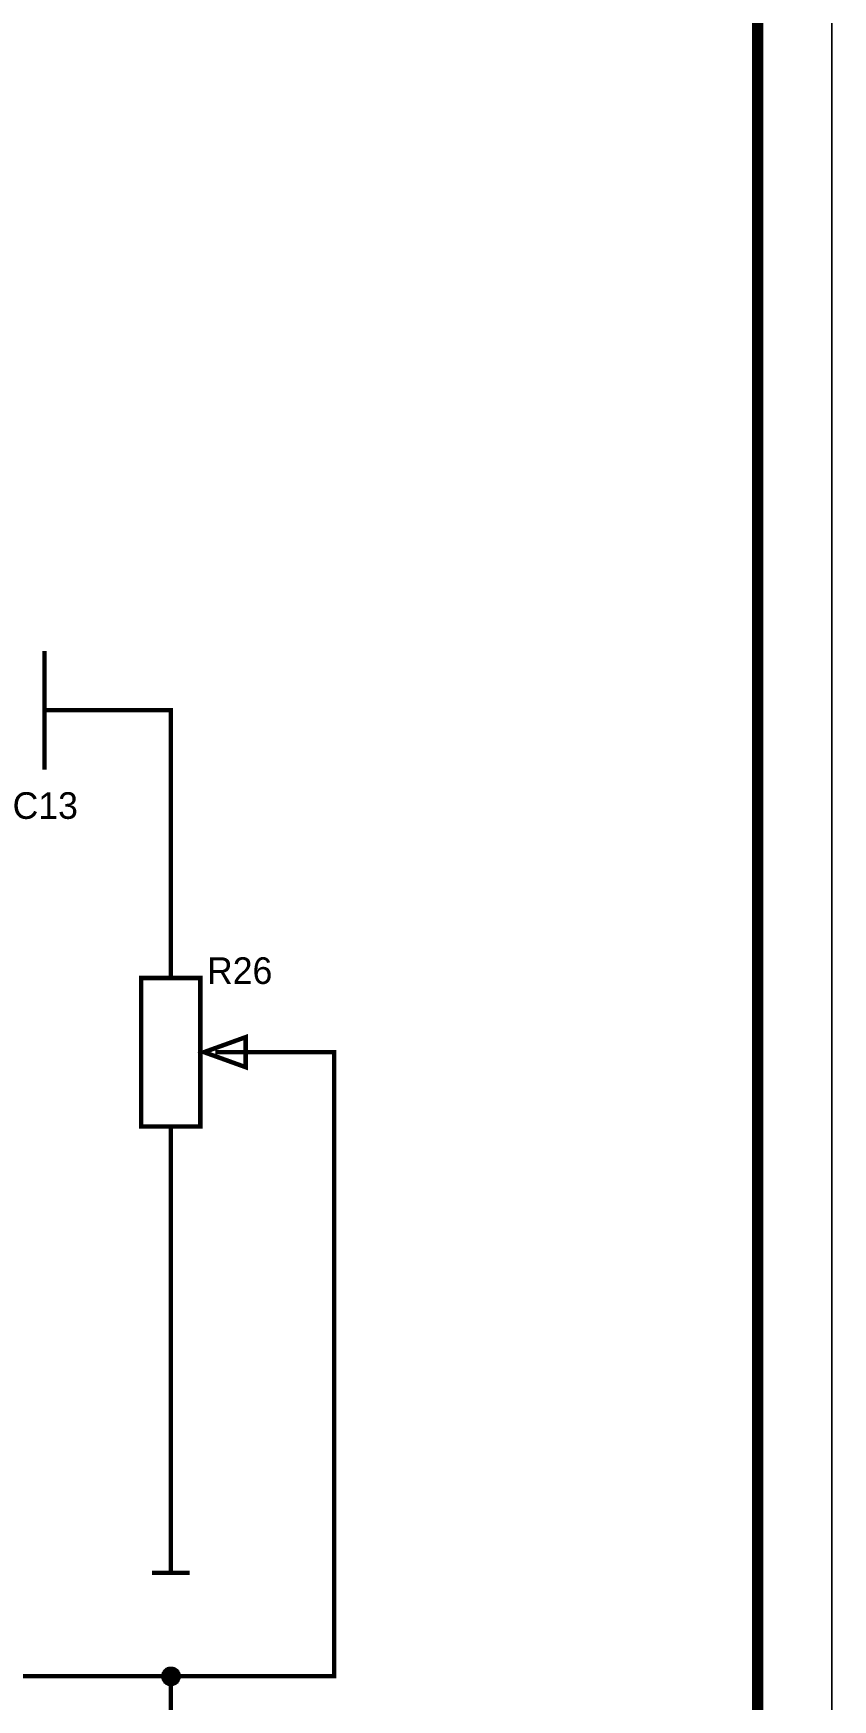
# Model space of a CAD drawing. Header units: inches. Extents: x 0 to 420, y 0 to 297.
# Drawn here: x 366.2 to 420, y 107.4 to 219.6 of the extents above; entities that cross this region are included whole.
import ezdxf

# ---------------------------------------------------------------- set-up
doc = ezdxf.new("R2010")
doc.units = ezdxf.units.IN
doc.layers.add('Sheet', color=255, linetype='Continuous')

msp = doc.modelspace()

# ---------------------------------------------------------------- linework, layer by layer
at = {"layer": 'Sheet'}
for points, const_width in [([(0.09, 297), (0.09, 0), (419.93, 0), (419.93, 297), (0.09, 297), (0.09, 297)], 0.0991), ([(0.09, 297), (0.09, 0), (419.93, 0), (419.93, 297), (0.09, 297), (0.09, 297)], 0.0991), ([(373.46, 155.98), (377.44, 155.98), (377.44, 145.99), (373.46, 145.99), (373.46, 155.98)], 0.3), ([(377.69, 150.99), (380.49, 149.98), (380.49, 152), (377.69, 150.99), (377.69, 150.99)], 0.3), ([(377.69, 150.99), (380.49, 149.98), (380.49, 152), (377.69, 150.99), (377.69, 150.99)], 0.0991)]:
    msp.add_lwpolyline(points, close=True, dxfattribs=dict(at, const_width=const_width))
for points, const_width in [([(414.94, 291.98), (414.94, 5)], 0.749), ([(366.96, 169.99), (366.96, 177.98)], 0.3), ([(366.96, 174), (371.96, 174)], 0.3), ([(375.45, 160.98), (375.45, 174), (371.96, 174)], 0.3), ([(375.45, 155.98), (375.45, 160.98)], 0.3), ([(375.45, 91.99), (375.45, 109), (386.45, 109), (386.45, 150.99), (383.45, 150.99)], 0.3), ([(378.45, 150.99), (383.45, 150.99)], 0.3), ([(378.45, 150.99), (380.96, 150.99)], 0.3), ([(375.45, 109), (90.06, 109), (90.06, 148.99), (84.55, 148.99)], 0.3), ([(375.45, 145.99), (375.45, 140.99)], 0.3), ([(375.45, 140.99), (375.45, 118.5)], 0.3), ([(375.45, 118.5), (375.45, 115.95)], 0.3), ([(374.2, 115.95), (376.73, 115.95)], 0.3), ([(374.96, 109), (374.96, 109.02), (374.96, 109.04), (374.96, 109.07), (374.96, 109.09), (374.98, 109.11), (374.98, 109.13), (374.98, 109.18), (375, 109.2), (375, 109.2), (375.03, 109.22), (375.03, 109.25), (375.05, 109.27), (375.05, 109.29), (375.07, 109.31), (375.09, 109.34), (375.12, 109.34), (375.12, 109.36), (375.14, 109.38), (375.16, 109.4), (375.18, 109.4), (375.2, 109.43), (375.23, 109.43), (375.25, 109.45), (375.25, 109.45), (375.27, 109.47), (375.32, 109.47), (375.34, 109.47), (375.36, 109.49), (375.38, 109.49), (375.41, 109.49), (375.43, 109.49), (375.45, 109.49)], 0.3), ([(374.96, 109), (374.96, 109.02), (374.96, 109.04), (374.96, 109.07), (374.96, 109.09), (374.98, 109.11), (374.98, 109.13), (374.98, 109.18), (375, 109.2), (375, 109.2), (375.03, 109.22), (375.03, 109.25), (375.05, 109.27), (375.05, 109.29), (375.07, 109.31), (375.09, 109.34), (375.12, 109.34), (375.12, 109.36), (375.14, 109.38), (375.16, 109.4), (375.18, 109.4), (375.2, 109.43), (375.23, 109.43), (375.25, 109.45), (375.25, 109.45), (375.27, 109.47), (375.32, 109.47), (375.34, 109.47), (375.36, 109.49), (375.38, 109.49), (375.41, 109.49), (375.43, 109.49), (375.45, 109.49)], 0.3), ([(374.96, 109), (374.96, 109.02), (374.96, 109.04), (374.96, 109.07), (374.96, 109.09), (374.98, 109.11), (374.98, 109.13), (374.98, 109.18), (375, 109.2), (375, 109.2), (375.03, 109.22), (375.03, 109.25), (375.05, 109.27), (375.05, 109.29), (375.07, 109.31), (375.09, 109.34), (375.12, 109.34), (375.12, 109.36), (375.14, 109.38), (375.16, 109.4), (375.18, 109.4), (375.2, 109.43), (375.23, 109.43), (375.25, 109.45), (375.25, 109.45), (375.27, 109.47), (375.32, 109.47), (375.34, 109.47), (375.36, 109.49), (375.38, 109.49), (375.41, 109.49), (375.43, 109.49), (375.45, 109.49)], 0.3), ([(374.96, 109), (374.96, 109.02), (374.96, 109.04), (374.96, 109.07), (374.96, 109.09), (374.98, 109.11), (374.98, 109.13), (374.98, 109.18), (375, 109.2), (375, 109.2), (375.03, 109.22), (375.03, 109.25), (375.05, 109.27), (375.05, 109.29), (375.07, 109.31), (375.09, 109.34), (375.12, 109.34), (375.12, 109.36), (375.14, 109.38), (375.16, 109.4), (375.18, 109.4), (375.2, 109.43), (375.23, 109.43), (375.25, 109.45), (375.25, 109.45), (375.27, 109.47), (375.32, 109.47), (375.34, 109.47), (375.36, 109.49), (375.38, 109.49), (375.41, 109.49), (375.43, 109.49), (375.45, 109.49)], 0.3), ([(375.45, 108.48), (375.43, 108.48), (375.41, 108.48), (375.38, 108.48), (375.36, 108.48), (375.34, 108.51), (375.32, 108.51), (375.27, 108.51), (375.25, 108.53), (375.25, 108.53), (375.23, 108.55), (375.2, 108.55), (375.18, 108.57), (375.16, 108.57), (375.14, 108.6), (375.12, 108.62), (375.12, 108.64), (375.09, 108.64), (375.07, 108.66), (375.05, 108.69), (375.05, 108.71), (375.03, 108.73), (375.03, 108.75), (375, 108.78), (375, 108.8), (374.98, 108.82), (374.98, 108.84), (374.98, 108.87), (374.96, 108.89), (374.96, 108.91), (374.96, 108.96), (374.96, 108.98), (374.96, 109)], 0.3), ([(374.96, 109), (374.96, 109)], 0.3), ([(375.45, 108.48), (375.43, 108.48), (375.41, 108.48), (375.38, 108.48), (375.36, 108.48), (375.34, 108.51), (375.32, 108.51), (375.27, 108.51), (375.25, 108.53), (375.25, 108.53), (375.23, 108.55), (375.2, 108.55), (375.18, 108.57), (375.16, 108.57), (375.14, 108.6), (375.12, 108.62), (375.12, 108.64), (375.09, 108.64), (375.07, 108.66), (375.05, 108.69), (375.05, 108.71), (375.03, 108.73), (375.03, 108.75), (375, 108.78), (375, 108.8), (374.98, 108.82), (374.98, 108.84), (374.98, 108.87), (374.96, 108.89), (374.96, 108.91), (374.96, 108.96), (374.96, 108.98), (374.96, 109)], 0.3), ([(374.96, 109), (374.96, 109)], 0.3), ([(375.45, 108.48), (375.43, 108.48), (375.41, 108.48), (375.38, 108.48), (375.36, 108.48), (375.34, 108.51), (375.32, 108.51), (375.27, 108.51), (375.25, 108.53), (375.25, 108.53), (375.23, 108.55), (375.2, 108.55), (375.18, 108.57), (375.16, 108.57), (375.14, 108.6), (375.12, 108.62), (375.12, 108.64), (375.09, 108.64), (375.07, 108.66), (375.05, 108.69), (375.05, 108.71), (375.03, 108.73), (375.03, 108.75), (375, 108.78), (375, 108.8), (374.98, 108.82), (374.98, 108.84), (374.98, 108.87), (374.96, 108.89), (374.96, 108.91), (374.96, 108.96), (374.96, 108.98), (374.96, 109)], 0.3), ([(374.96, 109), (374.96, 109)], 0.3), ([(375.45, 108.48), (375.43, 108.48), (375.41, 108.48), (375.38, 108.48), (375.36, 108.48), (375.34, 108.51), (375.32, 108.51), (375.27, 108.51), (375.25, 108.53), (375.25, 108.53), (375.23, 108.55), (375.2, 108.55), (375.18, 108.57), (375.16, 108.57), (375.14, 108.6), (375.12, 108.62), (375.12, 108.64), (375.09, 108.64), (375.07, 108.66), (375.05, 108.69), (375.05, 108.71), (375.03, 108.73), (375.03, 108.75), (375, 108.78), (375, 108.8), (374.98, 108.82), (374.98, 108.84), (374.98, 108.87), (374.96, 108.89), (374.96, 108.91), (374.96, 108.96), (374.96, 108.98), (374.96, 109)], 0.3), ([(374.96, 109), (374.96, 109)], 0.3), ([(374.96, 109), (374.96, 109.02), (374.96, 109.04), (374.96, 109.07), (374.96, 109.09), (374.98, 109.11), (374.98, 109.13), (374.98, 109.18), (375, 109.2), (375, 109.2), (375.03, 109.22), (375.03, 109.25), (375.05, 109.27), (375.05, 109.29), (375.07, 109.31), (375.09, 109.34), (375.12, 109.34), (375.12, 109.36), (375.14, 109.38), (375.16, 109.4), (375.18, 109.4), (375.2, 109.43), (375.23, 109.43), (375.25, 109.45), (375.25, 109.45), (375.27, 109.47), (375.32, 109.47), (375.34, 109.47), (375.36, 109.49), (375.38, 109.49), (375.41, 109.49), (375.43, 109.49), (375.45, 109.49)], 0.0991), ([(374.96, 109), (374.96, 109.02), (374.96, 109.04), (374.96, 109.07), (374.96, 109.09), (374.98, 109.11), (374.98, 109.13), (374.98, 109.18), (375, 109.2), (375, 109.2), (375.03, 109.22), (375.03, 109.25), (375.05, 109.27), (375.05, 109.29), (375.07, 109.31), (375.09, 109.34), (375.12, 109.34), (375.12, 109.36), (375.14, 109.38), (375.16, 109.4), (375.18, 109.4), (375.2, 109.43), (375.23, 109.43), (375.25, 109.45), (375.25, 109.45), (375.27, 109.47), (375.32, 109.47), (375.34, 109.47), (375.36, 109.49), (375.38, 109.49), (375.41, 109.49), (375.43, 109.49), (375.45, 109.49)], 0.0991), ([(374.96, 109), (374.96, 109.02), (374.96, 109.04), (374.96, 109.07), (374.96, 109.09), (374.98, 109.11), (374.98, 109.13), (374.98, 109.18), (375, 109.2), (375, 109.2), (375.03, 109.22), (375.03, 109.25), (375.05, 109.27), (375.05, 109.29), (375.07, 109.31), (375.09, 109.34), (375.12, 109.34), (375.12, 109.36), (375.14, 109.38), (375.16, 109.4), (375.18, 109.4), (375.2, 109.43), (375.23, 109.43), (375.25, 109.45), (375.25, 109.45), (375.27, 109.47), (375.32, 109.47), (375.34, 109.47), (375.36, 109.49), (375.38, 109.49), (375.41, 109.49), (375.43, 109.49), (375.45, 109.49)], 0.0991), ([(374.96, 109), (374.96, 109.02), (374.96, 109.04), (374.96, 109.07), (374.96, 109.09), (374.98, 109.11), (374.98, 109.13), (374.98, 109.18), (375, 109.2), (375, 109.2), (375.03, 109.22), (375.03, 109.25), (375.05, 109.27), (375.05, 109.29), (375.07, 109.31), (375.09, 109.34), (375.12, 109.34), (375.12, 109.36), (375.14, 109.38), (375.16, 109.4), (375.18, 109.4), (375.2, 109.43), (375.23, 109.43), (375.25, 109.45), (375.25, 109.45), (375.27, 109.47), (375.32, 109.47), (375.34, 109.47), (375.36, 109.49), (375.38, 109.49), (375.41, 109.49), (375.43, 109.49), (375.45, 109.49)], 0.0991), ([(375.45, 108.48), (375.43, 108.48), (375.41, 108.48), (375.38, 108.48), (375.36, 108.48), (375.34, 108.51), (375.32, 108.51), (375.27, 108.51), (375.25, 108.53), (375.25, 108.53), (375.23, 108.55), (375.2, 108.55), (375.18, 108.57), (375.16, 108.57), (375.14, 108.6), (375.12, 108.62), (375.12, 108.64), (375.09, 108.64), (375.07, 108.66), (375.05, 108.69), (375.05, 108.71), (375.03, 108.73), (375.03, 108.75), (375, 108.78), (375, 108.8), (374.98, 108.82), (374.98, 108.84), (374.98, 108.87), (374.96, 108.89), (374.96, 108.91), (374.96, 108.96), (374.96, 108.98), (374.96, 109)], 0.0991), ([(374.96, 109), (374.96, 109)], 0.0991), ([(375.45, 108.48), (375.43, 108.48), (375.41, 108.48), (375.38, 108.48), (375.36, 108.48), (375.34, 108.51), (375.32, 108.51), (375.27, 108.51), (375.25, 108.53), (375.25, 108.53), (375.23, 108.55), (375.2, 108.55), (375.18, 108.57), (375.16, 108.57), (375.14, 108.6), (375.12, 108.62), (375.12, 108.64), (375.09, 108.64), (375.07, 108.66), (375.05, 108.69), (375.05, 108.71), (375.03, 108.73), (375.03, 108.75), (375, 108.78), (375, 108.8), (374.98, 108.82), (374.98, 108.84), (374.98, 108.87), (374.96, 108.89), (374.96, 108.91), (374.96, 108.96), (374.96, 108.98), (374.96, 109)], 0.0991), ([(374.96, 109), (374.96, 109)], 0.0991), ([(375.45, 108.48), (375.43, 108.48), (375.41, 108.48), (375.38, 108.48), (375.36, 108.48), (375.34, 108.51), (375.32, 108.51), (375.27, 108.51), (375.25, 108.53), (375.25, 108.53), (375.23, 108.55), (375.2, 108.55), (375.18, 108.57), (375.16, 108.57), (375.14, 108.6), (375.12, 108.62), (375.12, 108.64), (375.09, 108.64), (375.07, 108.66), (375.05, 108.69), (375.05, 108.71), (375.03, 108.73), (375.03, 108.75), (375, 108.78), (375, 108.8), (374.98, 108.82), (374.98, 108.84), (374.98, 108.87), (374.96, 108.89), (374.96, 108.91), (374.96, 108.96), (374.96, 108.98), (374.96, 109)], 0.0991), ([(374.96, 109), (374.96, 109)], 0.0991), ([(375.45, 108.48), (375.43, 108.48), (375.41, 108.48), (375.38, 108.48), (375.36, 108.48), (375.34, 108.51), (375.32, 108.51), (375.27, 108.51), (375.25, 108.53), (375.25, 108.53), (375.23, 108.55), (375.2, 108.55), (375.18, 108.57), (375.16, 108.57), (375.14, 108.6), (375.12, 108.62), (375.12, 108.64), (375.09, 108.64), (375.07, 108.66), (375.05, 108.69), (375.05, 108.71), (375.03, 108.73), (375.03, 108.75), (375, 108.78), (375, 108.8), (374.98, 108.82), (374.98, 108.84), (374.98, 108.87), (374.96, 108.89), (374.96, 108.91), (374.96, 108.96), (374.96, 108.98), (374.96, 109)], 0.0991), ([(374.96, 109), (374.96, 109)], 0.0991), ([(375.45, 109.49), (375.45, 109.49)], 0.3), ([(375.45, 109.49), (375.47, 109.49), (375.5, 109.49), (375.54, 109.49), (375.56, 109.49), (375.59, 109.47), (375.61, 109.47), (375.63, 109.47), (375.65, 109.45), (375.68, 109.45), (375.7, 109.43), (375.72, 109.43), (375.74, 109.4), (375.76, 109.4), (375.79, 109.38), (375.81, 109.36), (375.81, 109.34), (375.83, 109.34), (375.85, 109.31), (375.88, 109.29), (375.88, 109.27), (375.9, 109.25), (375.9, 109.22), (375.92, 109.2), (375.92, 109.2), (375.94, 109.18), (375.94, 109.13), (375.94, 109.11), (375.97, 109.09), (375.97, 109.07), (375.97, 109.04), (375.97, 109.02), (375.97, 109)], 0.3), ([(375.45, 109.49), (375.45, 109.49)], 0.3), ([(375.45, 109.49), (375.47, 109.49), (375.5, 109.49), (375.54, 109.49), (375.56, 109.49), (375.59, 109.47), (375.61, 109.47), (375.63, 109.47), (375.65, 109.45), (375.68, 109.45), (375.7, 109.43), (375.72, 109.43), (375.74, 109.4), (375.76, 109.4), (375.79, 109.38), (375.81, 109.36), (375.81, 109.34), (375.83, 109.34), (375.85, 109.31), (375.88, 109.29), (375.88, 109.27), (375.9, 109.25), (375.9, 109.22), (375.92, 109.2), (375.92, 109.2), (375.94, 109.18), (375.94, 109.13), (375.94, 109.11), (375.97, 109.09), (375.97, 109.07), (375.97, 109.04), (375.97, 109.02), (375.97, 109)], 0.3), ([(375.45, 109.49), (375.45, 109.49)], 0.3), ([(375.45, 109.49), (375.47, 109.49), (375.5, 109.49), (375.54, 109.49), (375.56, 109.49), (375.59, 109.47), (375.61, 109.47), (375.63, 109.47), (375.65, 109.45), (375.68, 109.45), (375.7, 109.43), (375.72, 109.43), (375.74, 109.4), (375.76, 109.4), (375.79, 109.38), (375.81, 109.36), (375.81, 109.34), (375.83, 109.34), (375.85, 109.31), (375.88, 109.29), (375.88, 109.27), (375.9, 109.25), (375.9, 109.22), (375.92, 109.2), (375.92, 109.2), (375.94, 109.18), (375.94, 109.13), (375.94, 109.11), (375.97, 109.09), (375.97, 109.07), (375.97, 109.04), (375.97, 109.02), (375.97, 109)], 0.3), ([(375.45, 109.49), (375.45, 109.49)], 0.3), ([(375.45, 109.49), (375.47, 109.49), (375.5, 109.49), (375.54, 109.49), (375.56, 109.49), (375.59, 109.47), (375.61, 109.47), (375.63, 109.47), (375.65, 109.45), (375.68, 109.45), (375.7, 109.43), (375.72, 109.43), (375.74, 109.4), (375.76, 109.4), (375.79, 109.38), (375.81, 109.36), (375.81, 109.34), (375.83, 109.34), (375.85, 109.31), (375.88, 109.29), (375.88, 109.27), (375.9, 109.25), (375.9, 109.22), (375.92, 109.2), (375.92, 109.2), (375.94, 109.18), (375.94, 109.13), (375.94, 109.11), (375.97, 109.09), (375.97, 109.07), (375.97, 109.04), (375.97, 109.02), (375.97, 109)], 0.3), ([(375.97, 109), (375.97, 108.98), (375.97, 108.96), (375.97, 108.91), (375.97, 108.89), (375.94, 108.87), (375.94, 108.84), (375.94, 108.82), (375.92, 108.8), (375.92, 108.78), (375.9, 108.75), (375.9, 108.73), (375.88, 108.71), (375.88, 108.69), (375.85, 108.66), (375.83, 108.64), (375.81, 108.64), (375.81, 108.62), (375.79, 108.6), (375.76, 108.57), (375.74, 108.57), (375.72, 108.55), (375.7, 108.55), (375.68, 108.53), (375.65, 108.53), (375.63, 108.51), (375.61, 108.51), (375.59, 108.51), (375.56, 108.48), (375.54, 108.48), (375.5, 108.48), (375.47, 108.48), (375.45, 108.48)], 0.3), ([(375.97, 109), (375.97, 108.98), (375.97, 108.96), (375.97, 108.91), (375.97, 108.89), (375.94, 108.87), (375.94, 108.84), (375.94, 108.82), (375.92, 108.8), (375.92, 108.78), (375.9, 108.75), (375.9, 108.73), (375.88, 108.71), (375.88, 108.69), (375.85, 108.66), (375.83, 108.64), (375.81, 108.64), (375.81, 108.62), (375.79, 108.6), (375.76, 108.57), (375.74, 108.57), (375.72, 108.55), (375.7, 108.55), (375.68, 108.53), (375.65, 108.53), (375.63, 108.51), (375.61, 108.51), (375.59, 108.51), (375.56, 108.48), (375.54, 108.48), (375.5, 108.48), (375.47, 108.48), (375.45, 108.48)], 0.3), ([(375.97, 109), (375.97, 108.98), (375.97, 108.96), (375.97, 108.91), (375.97, 108.89), (375.94, 108.87), (375.94, 108.84), (375.94, 108.82), (375.92, 108.8), (375.92, 108.78), (375.9, 108.75), (375.9, 108.73), (375.88, 108.71), (375.88, 108.69), (375.85, 108.66), (375.83, 108.64), (375.81, 108.64), (375.81, 108.62), (375.79, 108.6), (375.76, 108.57), (375.74, 108.57), (375.72, 108.55), (375.7, 108.55), (375.68, 108.53), (375.65, 108.53), (375.63, 108.51), (375.61, 108.51), (375.59, 108.51), (375.56, 108.48), (375.54, 108.48), (375.5, 108.48), (375.47, 108.48), (375.45, 108.48)], 0.3), ([(375.97, 109), (375.97, 108.98), (375.97, 108.96), (375.97, 108.91), (375.97, 108.89), (375.94, 108.87), (375.94, 108.84), (375.94, 108.82), (375.92, 108.8), (375.92, 108.78), (375.9, 108.75), (375.9, 108.73), (375.88, 108.71), (375.88, 108.69), (375.85, 108.66), (375.83, 108.64), (375.81, 108.64), (375.81, 108.62), (375.79, 108.6), (375.76, 108.57), (375.74, 108.57), (375.72, 108.55), (375.7, 108.55), (375.68, 108.53), (375.65, 108.53), (375.63, 108.51), (375.61, 108.51), (375.59, 108.51), (375.56, 108.48), (375.54, 108.48), (375.5, 108.48), (375.47, 108.48), (375.45, 108.48)], 0.3), ([(375.45, 109.49), (375.45, 109.49)], 0.0991), ([(375.45, 109.49), (375.47, 109.49), (375.5, 109.49), (375.54, 109.49), (375.56, 109.49), (375.59, 109.47), (375.61, 109.47), (375.63, 109.47), (375.65, 109.45), (375.68, 109.45), (375.7, 109.43), (375.72, 109.43), (375.74, 109.4), (375.76, 109.4), (375.79, 109.38), (375.81, 109.36), (375.81, 109.34), (375.83, 109.34), (375.85, 109.31), (375.88, 109.29), (375.88, 109.27), (375.9, 109.25), (375.9, 109.22), (375.92, 109.2), (375.92, 109.2), (375.94, 109.18), (375.94, 109.13), (375.94, 109.11), (375.97, 109.09), (375.97, 109.07), (375.97, 109.04), (375.97, 109.02), (375.97, 109)], 0.0991), ([(375.45, 109.49), (375.45, 109.49)], 0.0991), ([(375.45, 109.49), (375.47, 109.49), (375.5, 109.49), (375.54, 109.49), (375.56, 109.49), (375.59, 109.47), (375.61, 109.47), (375.63, 109.47), (375.65, 109.45), (375.68, 109.45), (375.7, 109.43), (375.72, 109.43), (375.74, 109.4), (375.76, 109.4), (375.79, 109.38), (375.81, 109.36), (375.81, 109.34), (375.83, 109.34), (375.85, 109.31), (375.88, 109.29), (375.88, 109.27), (375.9, 109.25), (375.9, 109.22), (375.92, 109.2), (375.92, 109.2), (375.94, 109.18), (375.94, 109.13), (375.94, 109.11), (375.97, 109.09), (375.97, 109.07), (375.97, 109.04), (375.97, 109.02), (375.97, 109)], 0.0991), ([(375.45, 109.49), (375.45, 109.49)], 0.0991), ([(375.45, 109.49), (375.47, 109.49), (375.5, 109.49), (375.54, 109.49), (375.56, 109.49), (375.59, 109.47), (375.61, 109.47), (375.63, 109.47), (375.65, 109.45), (375.68, 109.45), (375.7, 109.43), (375.72, 109.43), (375.74, 109.4), (375.76, 109.4), (375.79, 109.38), (375.81, 109.36), (375.81, 109.34), (375.83, 109.34), (375.85, 109.31), (375.88, 109.29), (375.88, 109.27), (375.9, 109.25), (375.9, 109.22), (375.92, 109.2), (375.92, 109.2), (375.94, 109.18), (375.94, 109.13), (375.94, 109.11), (375.97, 109.09), (375.97, 109.07), (375.97, 109.04), (375.97, 109.02), (375.97, 109)], 0.0991), ([(375.45, 109.49), (375.45, 109.49)], 0.0991), ([(375.45, 109.49), (375.47, 109.49), (375.5, 109.49), (375.54, 109.49), (375.56, 109.49), (375.59, 109.47), (375.61, 109.47), (375.63, 109.47), (375.65, 109.45), (375.68, 109.45), (375.7, 109.43), (375.72, 109.43), (375.74, 109.4), (375.76, 109.4), (375.79, 109.38), (375.81, 109.36), (375.81, 109.34), (375.83, 109.34), (375.85, 109.31), (375.88, 109.29), (375.88, 109.27), (375.9, 109.25), (375.9, 109.22), (375.92, 109.2), (375.92, 109.2), (375.94, 109.18), (375.94, 109.13), (375.94, 109.11), (375.97, 109.09), (375.97, 109.07), (375.97, 109.04), (375.97, 109.02), (375.97, 109)], 0.0991), ([(375.97, 109), (375.97, 108.98), (375.97, 108.96), (375.97, 108.91), (375.97, 108.89), (375.94, 108.87), (375.94, 108.84), (375.94, 108.82), (375.92, 108.8), (375.92, 108.78), (375.9, 108.75), (375.9, 108.73), (375.88, 108.71), (375.88, 108.69), (375.85, 108.66), (375.83, 108.64), (375.81, 108.64), (375.81, 108.62), (375.79, 108.6), (375.76, 108.57), (375.74, 108.57), (375.72, 108.55), (375.7, 108.55), (375.68, 108.53), (375.65, 108.53), (375.63, 108.51), (375.61, 108.51), (375.59, 108.51), (375.56, 108.48), (375.54, 108.48), (375.5, 108.48), (375.47, 108.48), (375.45, 108.48)], 0.0991), ([(375.97, 109), (375.97, 108.98), (375.97, 108.96), (375.97, 108.91), (375.97, 108.89), (375.94, 108.87), (375.94, 108.84), (375.94, 108.82), (375.92, 108.8), (375.92, 108.78), (375.9, 108.75), (375.9, 108.73), (375.88, 108.71), (375.88, 108.69), (375.85, 108.66), (375.83, 108.64), (375.81, 108.64), (375.81, 108.62), (375.79, 108.6), (375.76, 108.57), (375.74, 108.57), (375.72, 108.55), (375.7, 108.55), (375.68, 108.53), (375.65, 108.53), (375.63, 108.51), (375.61, 108.51), (375.59, 108.51), (375.56, 108.48), (375.54, 108.48), (375.5, 108.48), (375.47, 108.48), (375.45, 108.48)], 0.0991), ([(375.97, 109), (375.97, 108.98), (375.97, 108.96), (375.97, 108.91), (375.97, 108.89), (375.94, 108.87), (375.94, 108.84), (375.94, 108.82), (375.92, 108.8), (375.92, 108.78), (375.9, 108.75), (375.9, 108.73), (375.88, 108.71), (375.88, 108.69), (375.85, 108.66), (375.83, 108.64), (375.81, 108.64), (375.81, 108.62), (375.79, 108.6), (375.76, 108.57), (375.74, 108.57), (375.72, 108.55), (375.7, 108.55), (375.68, 108.53), (375.65, 108.53), (375.63, 108.51), (375.61, 108.51), (375.59, 108.51), (375.56, 108.48), (375.54, 108.48), (375.5, 108.48), (375.47, 108.48), (375.45, 108.48)], 0.0991), ([(375.97, 109), (375.97, 108.98), (375.97, 108.96), (375.97, 108.91), (375.97, 108.89), (375.94, 108.87), (375.94, 108.84), (375.94, 108.82), (375.92, 108.8), (375.92, 108.78), (375.9, 108.75), (375.9, 108.73), (375.88, 108.71), (375.88, 108.69), (375.85, 108.66), (375.83, 108.64), (375.81, 108.64), (375.81, 108.62), (375.79, 108.6), (375.76, 108.57), (375.74, 108.57), (375.72, 108.55), (375.7, 108.55), (375.68, 108.53), (375.65, 108.53), (375.63, 108.51), (375.61, 108.51), (375.59, 108.51), (375.56, 108.48), (375.54, 108.48), (375.5, 108.48), (375.47, 108.48), (375.45, 108.48)], 0.0991), ([(375.97, 109), (375.97, 109), (375.97, 109), (375.97, 109), (375.97, 109), (375.97, 109), (375.97, 109), (375.97, 109), (375.97, 109), (375.97, 109), (375.97, 109), (375.97, 109), (375.97, 109), (375.97, 109), (375.97, 109), (375.97, 109), (375.97, 109), (375.97, 109), (375.97, 109), (375.97, 109), (375.97, 109), (375.97, 109), (375.97, 109), (375.97, 109), (375.97, 109), (375.97, 109), (375.97, 109), (375.97, 109), (375.97, 109), (375.97, 109), (375.97, 109), (375.97, 109), (375.97, 109)], 0.3), ([(375.97, 109), (375.97, 109)], 0.3), ([(375.97, 109), (375.97, 109), (375.97, 109), (375.97, 109), (375.97, 109), (375.97, 109), (375.97, 109), (375.97, 109), (375.97, 109), (375.97, 109), (375.97, 109), (375.97, 109), (375.97, 109), (375.97, 109), (375.97, 109), (375.97, 109), (375.97, 109), (375.97, 109), (375.97, 109), (375.97, 109), (375.97, 109), (375.97, 109), (375.97, 109), (375.97, 109), (375.97, 109), (375.97, 109), (375.97, 109), (375.97, 109), (375.97, 109), (375.97, 109), (375.97, 109), (375.97, 109), (375.97, 109)], 0.3), ([(375.97, 109), (375.97, 109)], 0.3), ([(375.97, 109), (375.97, 109), (375.97, 109), (375.97, 109), (375.97, 109), (375.97, 109), (375.97, 109), (375.97, 109), (375.97, 109), (375.97, 109), (375.97, 109), (375.97, 109), (375.97, 109), (375.97, 109), (375.97, 109), (375.97, 109), (375.97, 109), (375.97, 109), (375.97, 109), (375.97, 109), (375.97, 109), (375.97, 109), (375.97, 109), (375.97, 109), (375.97, 109), (375.97, 109), (375.97, 109), (375.97, 109), (375.97, 109), (375.97, 109), (375.97, 109), (375.97, 109), (375.97, 109)], 0.3), ([(375.97, 109), (375.97, 109)], 0.3), ([(375.97, 109), (375.97, 109), (375.97, 109), (375.97, 109), (375.97, 109), (375.97, 109), (375.97, 109), (375.97, 109), (375.97, 109), (375.97, 109), (375.97, 109), (375.97, 109), (375.97, 109), (375.97, 109), (375.97, 109), (375.97, 109), (375.97, 109), (375.97, 109), (375.97, 109), (375.97, 109), (375.97, 109), (375.97, 109), (375.97, 109), (375.97, 109), (375.97, 109), (375.97, 109), (375.97, 109), (375.97, 109), (375.97, 109), (375.97, 109), (375.97, 109), (375.97, 109), (375.97, 109)], 0.3), ([(375.97, 109), (375.97, 109)], 0.3), ([(375.97, 109), (375.97, 109), (375.97, 109), (375.97, 109), (375.97, 109), (375.97, 109), (375.97, 109), (375.97, 109), (375.97, 109), (375.97, 109), (375.97, 109), (375.97, 109), (375.97, 109), (375.97, 109), (375.97, 109), (375.97, 109), (375.97, 109), (375.97, 109), (375.97, 109), (375.97, 109), (375.97, 109), (375.97, 109), (375.97, 109), (375.97, 109), (375.97, 109), (375.97, 109), (375.97, 109), (375.97, 109), (375.97, 109), (375.97, 109), (375.97, 109), (375.97, 109), (375.97, 109)], 0.0991), ([(375.97, 109), (375.97, 109)], 0.0991), ([(375.97, 109), (375.97, 109), (375.97, 109), (375.97, 109), (375.97, 109), (375.97, 109), (375.97, 109), (375.97, 109), (375.97, 109), (375.97, 109), (375.97, 109), (375.97, 109), (375.97, 109), (375.97, 109), (375.97, 109), (375.97, 109), (375.97, 109), (375.97, 109), (375.97, 109), (375.97, 109), (375.97, 109), (375.97, 109), (375.97, 109), (375.97, 109), (375.97, 109), (375.97, 109), (375.97, 109), (375.97, 109), (375.97, 109), (375.97, 109), (375.97, 109), (375.97, 109), (375.97, 109)], 0.0991), ([(375.97, 109), (375.97, 109)], 0.0991), ([(375.97, 109), (375.97, 109), (375.97, 109), (375.97, 109), (375.97, 109), (375.97, 109), (375.97, 109), (375.97, 109), (375.97, 109), (375.97, 109), (375.97, 109), (375.97, 109), (375.97, 109), (375.97, 109), (375.97, 109), (375.97, 109), (375.97, 109), (375.97, 109), (375.97, 109), (375.97, 109), (375.97, 109), (375.97, 109), (375.97, 109), (375.97, 109), (375.97, 109), (375.97, 109), (375.97, 109), (375.97, 109), (375.97, 109), (375.97, 109), (375.97, 109), (375.97, 109), (375.97, 109)], 0.0991), ([(375.97, 109), (375.97, 109)], 0.0991), ([(375.97, 109), (375.97, 109), (375.97, 109), (375.97, 109), (375.97, 109), (375.97, 109), (375.97, 109), (375.97, 109), (375.97, 109), (375.97, 109), (375.97, 109), (375.97, 109), (375.97, 109), (375.97, 109), (375.97, 109), (375.97, 109), (375.97, 109), (375.97, 109), (375.97, 109), (375.97, 109), (375.97, 109), (375.97, 109), (375.97, 109), (375.97, 109), (375.97, 109), (375.97, 109), (375.97, 109), (375.97, 109), (375.97, 109), (375.97, 109), (375.97, 109), (375.97, 109), (375.97, 109)], 0.0991), ([(375.97, 109), (375.97, 109)], 0.0991)]:
    msp.add_lwpolyline(points, dxfattribs=dict(at, const_width=const_width))
at = {"layer": 'Sheet', "const_width": 0.508}
msp.add_lwpolyline([(375.25, 109, 1), (375.75, 109, 1)], format="xyb", close=True, dxfattribs=at)

# ---------------------------------------------------------------- texts
at = {"layer": 'Sheet'}
for s, p in [('C13', (364.81, 166.69)), ('R26', (377.89, 155.58))]:
    msp.add_text(s, height=1.792, dxfattribs=at).set_placement(p)

doc.saveas('drawing.dxf')
